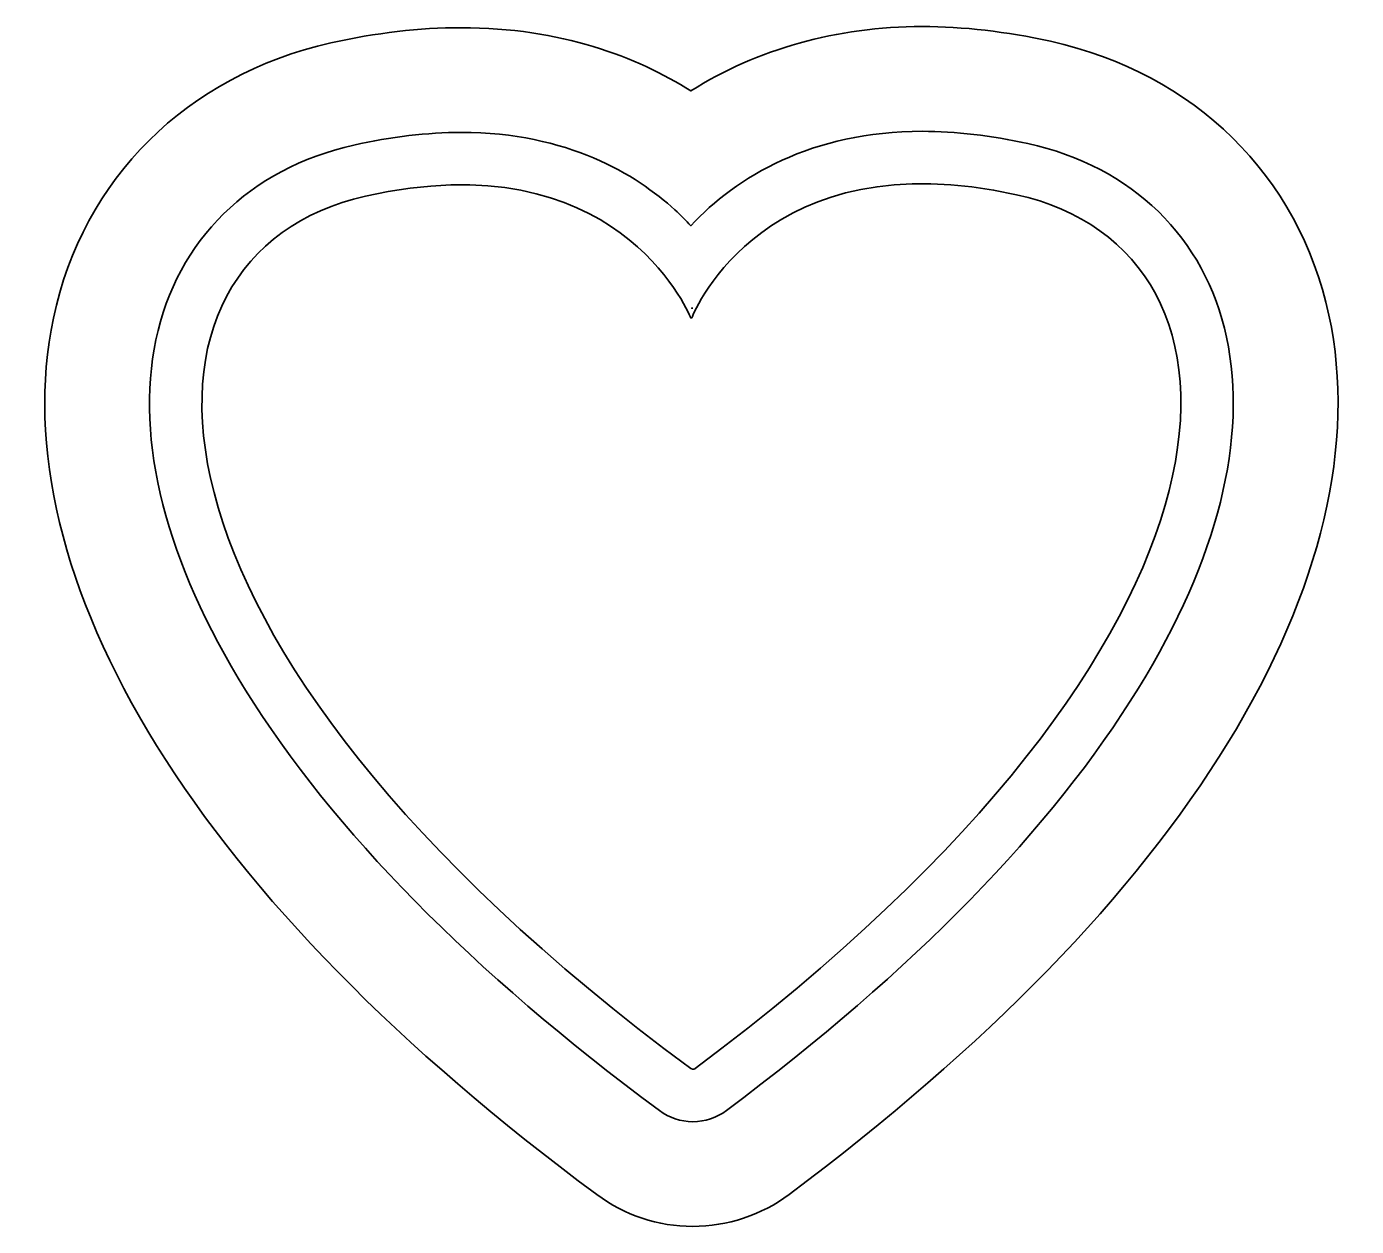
# Model space of a CAD drawing. Extents: x 177 to 431, y -501 to -272.
import ezdxf

# ---------------------------------------------------------------- set-up
doc = ezdxf.new("R2010")
doc.units = 0
doc.header["$MEASUREMENT"] = 0
doc.layers.add('Layer 1', color=7, linetype='Continuous', lineweight=0)

msp = doc.modelspace()

# ---------------------------------------------------------------- linework, layer by layer
at = {"layer": 'Layer 1', "color": 250, "lineweight": 35, "true_color": 0x231f20}
for points, knots in [([(304.4, -500.63), (297.74, -500.63), (291.4, -498.52), (286.05, -494.53), (248.3, -466.59), (220.01, -437.72), (202.04, -408.78), (184.04, -379.77), (177.23, -351.56), (182.35, -327.2), (187.97, -300.51), (207.76, -280.87), (235.29, -274.65), (243.87, -272.71), (252.24, -271.73), (260.18, -271.73), (279.29, -271.73), (293.7, -277.29), (304.02, -283.8), (316.68, -275.8), (331.86, -271.52), (348.2, -271.52), (356, -271.52), (364.23, -272.46), (372.66, -274.33), (400.21, -280.42), (420.09, -299.98), (425.83, -326.64), (431.07, -350.97), (424.39, -379.21), (406.52, -408.31), (388.68, -437.34), (360.51, -466.34), (322.8, -494.52), (317.54, -498.46), (311, -500.63), (304.4, -500.63)], [0, 0, 0, 0, 1, 1, 1, 2, 2, 2, 3, 3, 3, 4, 4, 4, 5, 5, 5, 6, 6, 6, 7, 7, 7, 8, 8, 8, 9, 9, 9, 10, 10, 10, 11, 11, 11, 12, 12, 12, 12]), ([(304.4, -480.63), (302.09, -480.63), (299.88, -479.9), (298.02, -478.51), (262.23, -452.02), (235.66, -425.01), (219.04, -398.23), (203.8, -373.68), (197.88, -350.54), (201.92, -331.32), (205.95, -312.22), (219.71, -298.67), (239.7, -294.16), (246.83, -292.54), (253.73, -291.73), (260.18, -291.73), (280.52, -291.73), (293.6, -299.78), (300.99, -306.54), (302.08, -307.54), (303.09, -308.55), (304.02, -309.54), (312.72, -300.22), (327.09, -291.52), (348.2, -291.52), (354.56, -291.52), (361.33, -292.31), (368.34, -293.86), (388.34, -298.28), (402.17, -311.76), (406.28, -330.85), (410.41, -350.05), (404.6, -373.22), (389.47, -397.84), (372.97, -424.7), (346.51, -451.84), (310.83, -478.5), (309, -479.87), (306.71, -480.63), (304.4, -480.63)], [0, 0, 0, 0, 1, 1, 1, 2, 2, 2, 3, 3, 3, 4, 4, 4, 5, 5, 5, 6, 6, 6, 7, 7, 7, 8, 8, 8, 9, 9, 9, 10, 10, 10, 11, 11, 11, 12, 12, 12, 13, 13, 13, 13]), ([(304.84, -470.49), (304.84, -470.49), (304.42, -470.81), (304, -470.49), (304, -470.49), (304, -470.49), (304, -470.49), (192.93, -388.3), (193.12, -314.93), (241.9, -303.91), (289.5, -293.15), (303.33, -325.55), (303.97, -327.12), (303.99, -327.16), (304, -327.18), (304, -327.18), (304.03, -327.16), (304.06, -327.15), (304.09, -327.15), (304.12, -327.15), (304.15, -327.17), (304.18, -327.18), (304.18, -327.18), (304.19, -327.16), (304.21, -327.12), (304.84, -325.54), (318.54, -293.08), (366.18, -303.62), (415.01, -314.42), (415.53, -387.79), (304.84, -470.49)], [0, 0, 0, 0, 1, 1, 1, 2, 2, 2, 3, 3, 3, 4, 4, 4, 5, 5, 5, 6, 6, 6, 7, 7, 7, 8, 8, 8, 9, 9, 9, 10, 10, 10, 10]), ([(304.29, -325.29), (304.26, -325.29), (304.23, -325.3), (304.2, -325.32), (304.2, -325.32), (304.19, -325.3), (304.17, -325.26), (304.21, -325.26), (304.25, -325.27), (304.29, -325.29)], [0, 0, 0, 0, 1, 1, 1, 2, 2, 2, 3, 3, 3, 3]), ([(304.41, -325.26), (304.39, -325.3), (304.38, -325.32), (304.38, -325.32), (304.35, -325.31), (304.32, -325.29), (304.29, -325.29), (304.33, -325.26), (304.37, -325.26), (304.41, -325.26)], [0, 0, 0, 0, 1, 1, 1, 2, 2, 2, 3, 3, 3, 3])]:
    msp.add_open_spline(points, degree=3, knots=knots, dxfattribs=at)

doc.saveas('drawing.dxf')
